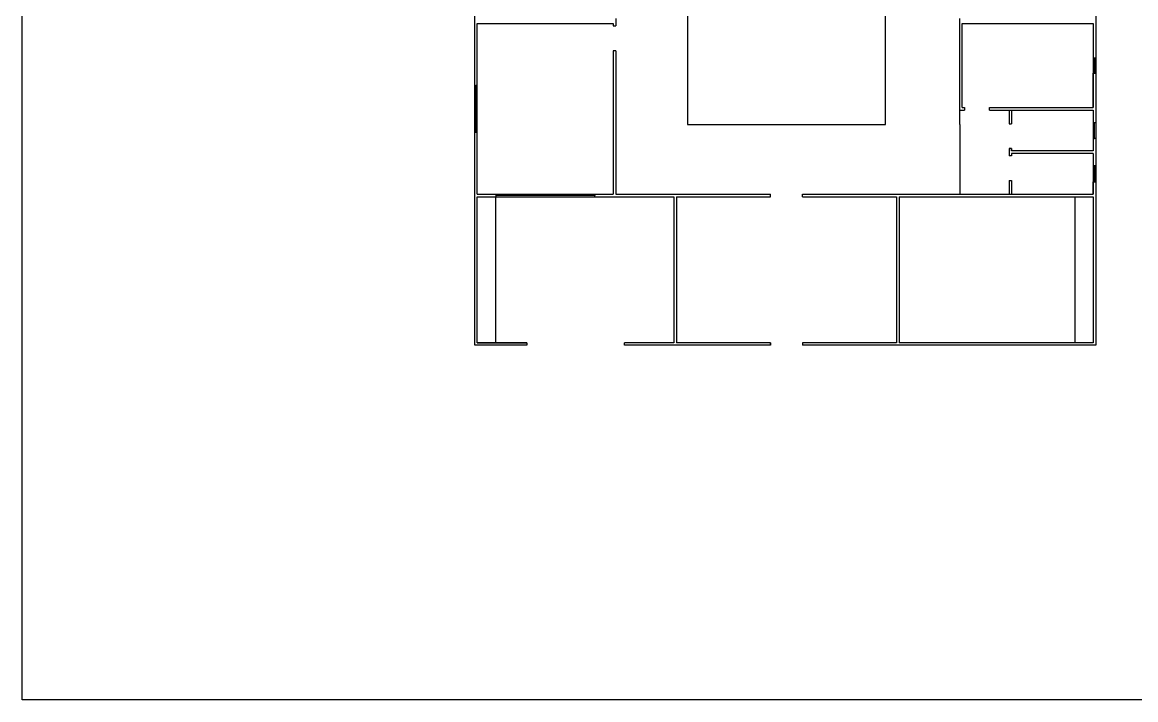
# Model space of a CAD drawing. Header units: millimetres. Extents: x 27207 to 63174, y 4783 to 28482.
# Drawn here: x 31076 to 35576, y 12849 to 15586 of the extents above; entities that cross this region are included whole.
import ezdxf

# ---------------------------------------------------------------- set-up
doc = ezdxf.new("R2010")
doc.units = ezdxf.units.MM
doc.header["$LTSCALE"] = 20

msp = doc.modelspace()

# ---------------------------------------------------------------- linework, layer by layer
for p, q in [((32904.653, 14291.486), (32904.653, 18291.486)), ((35414.653, 18301.486), (35414.653, 14281.486)), ((33764.653, 15973.114), (33764.653, 15173.114)), ((34564.653, 15173.114), (34564.653, 15973.114)), ((32914.653, 14891.486), (32914.653, 15581.486)), ((32914.653, 15581.486), (33464.653, 15581.486)), ((33464.653, 15581.486), (33464.653, 15571.486)), ((33464.653, 15581.486), (33464.653, 15571.486)), ((33474.653, 15601.486), (33474.653, 15571.486)), ((34864.653, 15173.114), (34864.653, 15601.486)), ((34874.653, 15581.486), (35404.653, 15581.486)), ((34874.653, 15241.486), (34874.653, 15581.486)), ((35404.653, 15581.486), (35404.653, 15241.486)), ((33464.653, 15571.486), (33474.653, 15571.486)), ((33474.653, 15471.486), (33464.653, 15471.486)), ((33464.653, 15471.486), (33464.653, 15173.114)), ((33474.653, 15471.486), (33474.653, 15173.114)), ((35414.653, 15441.486), (35404.653, 15441.486)), ((35404.653, 15441.486), (35409.653, 15441.486)), ((35409.653, 15441.486), (35409.653, 15381.486)), ((35414.653, 15381.486), (35414.653, 15441.486)), ((35404.653, 15241.486), (35404.653, 15381.486)), ((35404.653, 15381.486), (35414.653, 15381.486)), ((32904.653, 15141.486), (32904.653, 15331.486)), ((32904.653, 15331.486), (32914.653, 15331.486)), ((32914.653, 15331.486), (32909.653, 15331.486)), ((32909.653, 15331.486), (32909.653, 15141.486)), ((34864.653, 15231.486), (34884.653, 15231.486)), ((34874.653, 15241.486), (34884.653, 15241.486)), ((34874.653, 15241.486), (34884.653, 15241.486)), ((34884.653, 15241.486), (34884.653, 15231.486)), ((34984.653, 15231.486), (34984.653, 15241.486)), ((34984.653, 15241.486), (35404.653, 15241.486)), ((34984.653, 15231.486), (35404.653, 15231.486)), ((35064.653, 15231.486), (35064.653, 15176.486)), ((35074.653, 15231.486), (35074.653, 15176.486)), ((35404.653, 15231.486), (35404.653, 15071.486)), ((35404.653, 15231.486), (35404.653, 15066.486)), ((35404.653, 15231.486), (35404.653, 15181.486)), ((33464.653, 15173.114), (33464.653, 14891.486)), ((33474.653, 15173.114), (33474.653, 14891.486)), ((33764.653, 15173.114), (34564.653, 15173.114)), ((34864.653, 15173.114), (34864.653, 14891.486)), ((35064.653, 15176.486), (35074.653, 15176.486)), ((35404.653, 15181.486), (35414.653, 15181.486)), ((35409.653, 15116.486), (35409.653, 15181.486)), ((35414.653, 15181.486), (35414.653, 15116.486)), ((32914.653, 15141.486), (32904.653, 15141.486)), ((32914.653, 14891.486), (32914.653, 15141.486)), ((35414.653, 15116.486), (35404.653, 15116.486)), ((35404.653, 15116.486), (35409.653, 15116.486)), ((35074.653, 15076.486), (35064.653, 15076.486)), ((35064.653, 15076.486), (35064.653, 15046.486)), ((35074.653, 15046.486), (35064.653, 15046.486)), ((35074.653, 15066.486), (35074.653, 15076.486)), ((35074.653, 15076.486), (35074.653, 15066.486)), ((35404.653, 15066.486), (35074.653, 15066.486)), ((35404.653, 15056.486), (35074.653, 15056.486)), ((35074.653, 15056.486), (35074.653, 15046.486)), ((35074.653, 15056.486), (35074.653, 15046.486)), ((35404.653, 15056.486), (35404.653, 14891.486)), ((35414.653, 15006.486), (35404.653, 15006.486)), ((35404.653, 15006.486), (35409.653, 15006.486)), ((35409.653, 15006.486), (35409.653, 14941.486)), ((35414.653, 14941.486), (35414.653, 15006.486)), ((35064.653, 14946.486), (35074.653, 14946.486)), ((35064.653, 14946.486), (35064.653, 14891.486)), ((35074.653, 14946.486), (35074.653, 14891.486)), ((35404.653, 14891.486), (35404.653, 14941.486)), ((35404.653, 14941.486), (35414.653, 14941.486)), ((32904.653, 14281.486), (32904.653, 14891.486)), ((32914.653, 14891.486), (33464.653, 14891.486)), ((32914.653, 14891.486), (32989.653, 14891.486)), ((32914.653, 14291.486), (32914.653, 14881.486)), ((32914.653, 14881.486), (33709.653, 14881.486)), ((32914.653, 14881.486), (33709.653, 14881.486)), ((32989.653, 14891.486), (32989.653, 14881.486)), ((33389.653, 14886.486), (32989.653, 14886.486)), ((32989.653, 14291.486), (32989.653, 14881.486)), ((32989.653, 14881.486), (33389.653, 14881.486)), ((33389.653, 14881.486), (33389.653, 14891.486)), ((33389.653, 14891.486), (33389.653, 14886.486)), ((33474.653, 14891.486), (34099.653, 14891.486)), ((33709.653, 14881.486), (33709.653, 14291.486)), ((33719.653, 14881.486), (34099.653, 14881.486)), ((33719.653, 14881.486), (33719.653, 14291.486)), ((33719.653, 14881.486), (34099.653, 14881.486)), ((33719.653, 14881.486), (34099.653, 14881.486)), ((34099.653, 14881.486), (34099.653, 14891.486)), ((34229.653, 14881.486), (34229.653, 14891.486)), ((34229.653, 14891.486), (35404.653, 14891.486)), ((34229.653, 14881.486), (34414.653, 14881.486)), ((34229.653, 14881.486), (34609.653, 14881.486)), ((34609.653, 14881.486), (34609.653, 14291.486)), ((34619.653, 14881.486), (34619.653, 14291.486)), ((34619.653, 14881.486), (35404.653, 14881.486)), ((35329.653, 14881.486), (35329.653, 14291.486)), ((35404.653, 14881.486), (35404.653, 14291.486)), ((33114.653, 14281.486), (32904.653, 14281.486)), ((32914.653, 14291.486), (33114.653, 14291.486)), ((33114.653, 14291.486), (32914.653, 14291.486)), ((33114.653, 14291.486), (32914.653, 14291.486)), ((33114.653, 14291.486), (33114.653, 14281.486)), ((33709.653, 14291.486), (33509.653, 14291.486)), ((33709.653, 14291.486), (33509.653, 14291.486)), ((33509.653, 14281.486), (33509.653, 14291.486)), ((34099.653, 14281.486), (33509.653, 14281.486)), ((34099.653, 14291.486), (33719.653, 14291.486)), ((34099.653, 14291.486), (33719.653, 14291.486)), ((34099.653, 14281.486), (34099.653, 14291.486)), ((34099.653, 14291.486), (34099.653, 14281.486)), ((34609.653, 14291.486), (34229.653, 14291.486)), ((34609.653, 14291.486), (34229.653, 14291.486)), ((34229.653, 14291.486), (34229.653, 14281.486)), ((35414.653, 14281.486), (34229.653, 14281.486)), ((35404.653, 14291.486), (34619.653, 14291.486)), ((35404.653, 14291.486), (34619.653, 14291.486))]:
    msp.add_line(p, q)
at = {"ltscale": 75}
msp.add_lwpolyline([(31075.758, 19337.371), (60086.905, 19337.371), (60086.905, 12848.811), (31075.758, 12848.811)], close=True, dxfattribs=at)

doc.saveas('drawing.dxf')
